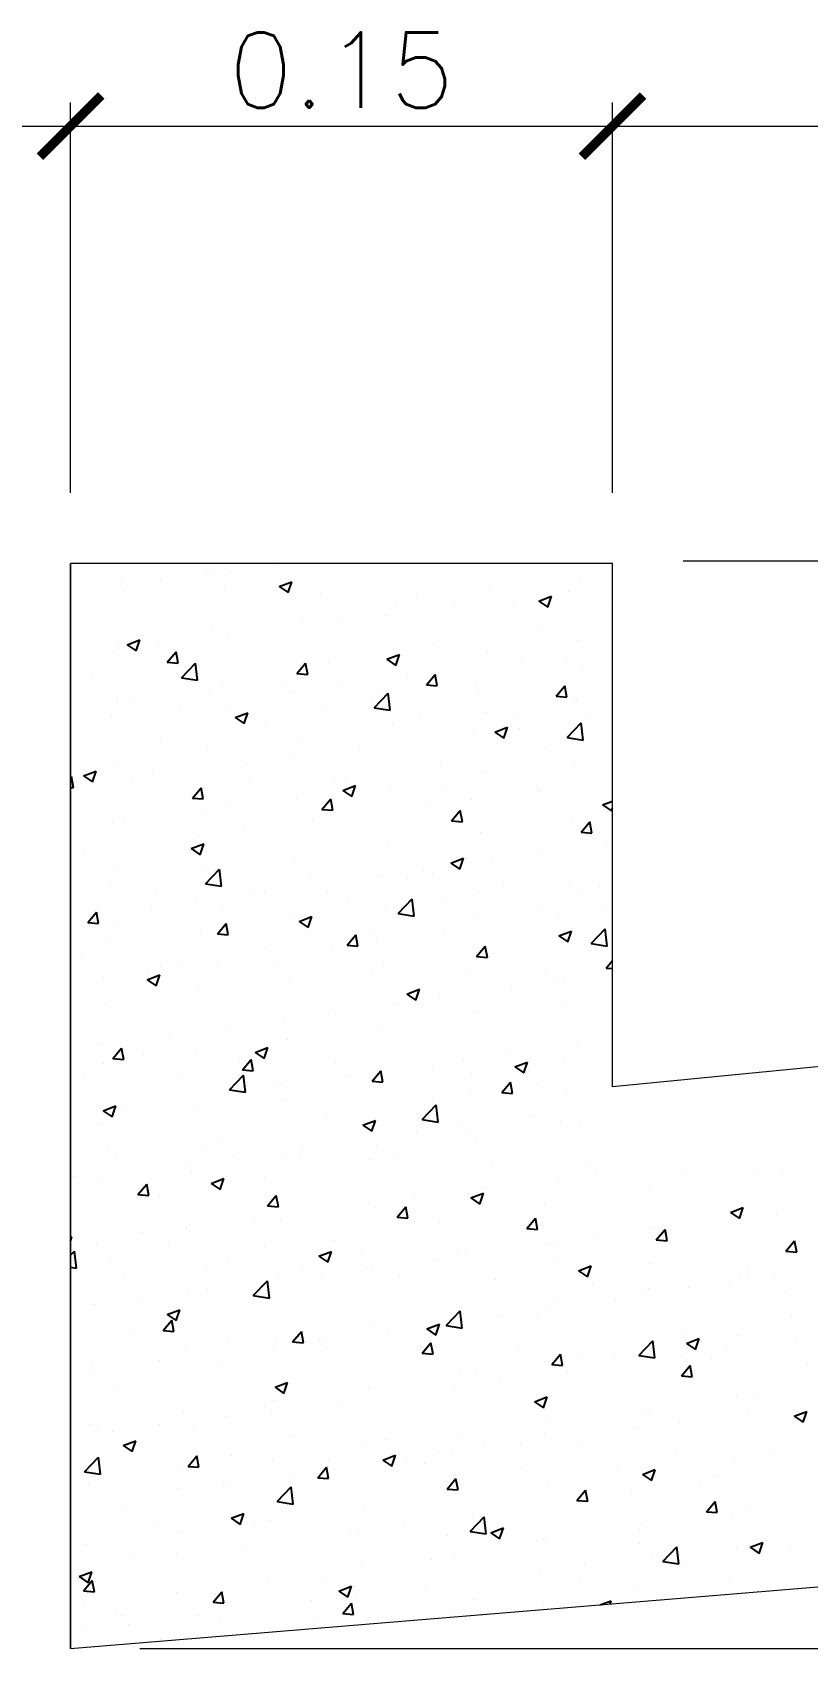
# Model space of a CAD drawing. Header units: millimetres. Extents: x 607619 to 1211550, y 1310734 to 2622648.
# Drawn here: x 607640.32 to 607649.81, y 1310925.88 to 1310945.66 of the extents above; entities that cross this region are included whole.
import ezdxf

# ---------------------------------------------------------------- set-up
doc = ezdxf.new("R2010")
doc.units = ezdxf.units.MM
doc.layers.add('B', color=3, linetype='Continuous')
doc.layers.add('Tubería A-Pluvial', color=7, linetype='Continuous')
doc.styles.add('ROMANS', font='ROMANS', dxfattribs={"height": 0.2})

# ---------------------------------------------------------------- blocks, each defined once
blk = doc.blocks.new('_ArchTick')
at = {"color": 0, "linetype": 'ByBlock', "const_width": 0.15}
blk.add_lwpolyline([(-0.5, -0.5), (0.5, 0.5)], dxfattribs=at)
blk = doc.blocks.new('*X68')
at = {"color": 0}
for p, q in [((702.098, 380.255), (702.098, 380.255)), ((702.526, 380.521), (702.526, 380.521)), ((703.428, 380.352), (703.428, 380.352)), ((705.886, 380.754), (705.886, 380.754)), ((697.392, 379.817), (697.392, 379.817)), ((697.596, 379.351), (697.596, 379.351)), ((697.754, 379.633), (697.754, 379.633)), ((699.595, 379.926), (699.595, 379.926)), ((703.092, 379.407), (703.092, 379.407)), ((706.139, 379.575), (706.839, 379.844)), ((706.139, 379.575), (706.637, 379.24)), ((706.637, 379.239), (706.84, 379.843)), ((717.784, 379.286), (717.784, 379.286)), ((722.177, 379.301), (722.177, 379.301)), ((722.835, 379.926), (722.835, 379.926)), ((708.43, 379.182), (708.43, 379.182)), ((712.649, 378.582), (712.649, 378.582)), ((713.769, 378.956), (713.769, 378.956)), ((715.861, 378.469), (715.861, 378.469)), ((719.107, 378.73), (719.107, 378.73)), ((720.511, 378.774), (721.211, 379.043)), ((720.511, 378.774), (721.008, 378.439)), ((721.008, 378.438), (721.211, 379.042)), ((724.445, 378.505), (724.445, 378.505)), ((707.456, 377.832), (707.456, 377.832)), ((709.57, 377.641), (709.57, 377.641)), ((712.074, 377.971), (712.074, 377.971)), ((697.737, 376.35), (698.437, 376.619)), ((698.235, 376.014), (698.438, 376.618)), ((702.404, 377.192), (702.404, 377.192)), ((703.255, 376.81), (703.255, 376.81)), ((720.511, 377.388), (720.511, 377.388)), ((722.713, 376.598), (722.713, 376.598)), ((696.964, 375.982), (696.964, 375.982)), ((697.27, 376.488), (697.27, 376.488)), ((697.737, 376.35), (698.234, 376.014)), ((699.468, 376.311), (699.468, 376.311)), ((699.95, 375.394), (700.432, 375.968)), ((700.548, 375.341), (700.433, 375.968)), ((712.108, 375.549), (712.809, 375.818)), ((712.606, 375.213), (712.809, 375.817)), ((714.679, 376.387), (714.679, 376.387)), ((717.662, 375.957), (717.662, 375.957)), ((722.049, 375.686), (722.049, 375.686)), ((699.95, 375.394), (700.548, 375.341)), ((700.732, 374.526), (701.511, 375.337)), ((701.622, 374.387), (701.511, 375.337)), ((707.123, 374.766), (707.605, 375.341)), ((707.721, 374.713), (707.605, 375.34)), ((708.847, 375.386), (708.847, 375.386)), ((712.108, 375.549), (712.606, 375.213)), ((712.528, 375.253), (712.528, 375.253)), ((719.546, 375.357), (719.546, 375.357)), ((722.907, 375.193), (722.907, 375.193)), ((695.807, 374.523), (695.807, 374.523)), ((700.732, 374.526), (701.621, 374.388)), ((701.145, 374.297), (701.145, 374.297)), ((703.015, 374.385), (703.015, 374.385)), ((706.483, 374.072), (706.483, 374.072)), ((707.123, 374.766), (707.721, 374.714)), ((707.334, 374.503), (707.334, 374.503)), ((709.443, 374.027), (709.443, 374.027)), ((713.23, 374.525), (713.23, 374.525)), ((714.296, 374.138), (714.778, 374.713)), ((714.296, 374.138), (714.893, 374.086)), ((714.894, 374.086), (714.778, 374.712)), ((717.075, 374.192), (717.075, 374.192)), ((721.468, 373.511), (721.95, 374.086)), ((722.066, 373.458), (721.95, 374.085)), ((697.148, 373.159), (697.148, 373.159)), ((697.183, 373.384), (697.183, 373.384)), ((697.915, 373.179), (697.915, 373.179)), ((702.283, 373.863), (702.283, 373.863)), ((706.94, 373.697), (706.94, 373.697)), ((711.243, 373.191), (711.243, 373.191)), ((711.405, 372.87), (712.183, 373.682)), ((711.821, 373.846), (711.821, 373.846)), ((712.294, 372.732), (712.184, 373.682)), ((717.159, 373.62), (717.159, 373.62)), ((721.468, 373.511), (722.066, 373.459)), ((722.498, 373.395), (722.498, 373.395)), ((722.592, 373.269), (722.592, 373.269)), ((696.837, 372.367), (696.837, 372.367)), ((700.624, 372.866), (700.624, 372.866)), ((703.253, 372.954), (703.253, 372.954)), ((703.706, 372.324), (704.406, 372.592)), ((703.706, 372.324), (704.204, 371.988)), ((704.204, 371.988), (704.407, 372.592)), ((705.411, 372.19), (705.411, 372.19)), ((708.592, 372.728), (708.592, 372.728)), ((711.405, 372.87), (712.294, 372.733)), ((713.93, 372.503), (713.93, 372.503)), ((717.541, 372.628), (717.541, 372.628)), ((719.268, 372.277), (719.268, 372.277)), ((723.206, 372.241), (723.206, 372.241)), ((712.406, 371.924), (712.406, 371.924)), ((716.915, 371.413), (716.915, 371.413)), ((718.077, 371.523), (718.778, 371.792)), ((718.077, 371.523), (718.575, 371.187)), ((718.575, 371.187), (718.778, 371.791)), ((719.419, 371.742), (719.419, 371.742)), ((722.077, 371.215), (722.856, 372.027)), ((722.077, 371.215), (722.966, 371.077)), ((722.967, 371.077), (722.856, 372.027)), ((699.579, 371.189), (699.579, 371.189)), ((702.161, 370.534), (702.161, 370.534)), ((707.212, 371.175), (707.212, 371.175)), ((710.6, 370.581), (710.6, 370.581)), ((720.894, 370.692), (720.894, 370.692)), ((697.027, 369.83), (697.027, 369.83)), ((704.309, 369.753), (704.309, 369.753)), ((706.812, 370.083), (706.812, 370.083)), ((715.062, 369.691), (715.062, 369.691)), ((722.47, 369.94), (722.47, 369.94)), ((694.592, 369.008), (694.647, 369.074)), ((694.763, 368.446), (694.648, 369.073)), ((695.304, 369.098), (696.004, 369.367)), ((695.304, 369.098), (695.801, 368.763)), ((695.802, 368.762), (696.004, 369.367)), ((697.993, 368.922), (697.993, 368.922)), ((699.155, 369.214), (699.155, 369.214)), ((704.494, 368.988), (704.494, 368.988)), ((709.23, 368.69), (709.23, 368.69)), ((709.675, 368.297), (710.375, 368.566)), ((709.832, 368.763), (709.832, 368.763)), ((710.173, 367.961), (710.376, 368.566)), ((712.285, 368.595), (712.285, 368.595)), ((715.17, 368.537), (715.17, 368.537)), ((717.419, 369.299), (717.419, 369.299)), ((694.592, 368.462), (694.763, 368.447)), ((701.338, 367.872), (701.82, 368.446)), ((701.338, 367.872), (701.936, 367.819)), ((701.936, 367.819), (701.82, 368.446)), ((703.398, 367.689), (703.398, 367.689)), ((707.091, 367.846), (707.091, 367.846)), ((708.51, 367.244), (708.993, 367.819)), ((709.108, 367.191), (708.993, 367.818)), ((709.675, 368.297), (710.173, 367.962)), ((716.788, 367.798), (716.788, 367.798)), ((720.508, 368.312), (720.508, 368.312)), ((720.575, 368.297), (720.575, 368.297)), ((724.047, 367.497), (724.592, 367.706)), ((702.04, 367.205), (702.04, 367.205)), ((708.51, 367.244), (709.108, 367.192)), ((714.285, 367.469), (714.285, 367.469)), ((715.683, 366.617), (716.165, 367.191)), ((716.281, 366.564), (716.165, 367.191)), ((724.047, 367.497), (724.544, 367.161)), ((724.544, 367.16), (724.592, 367.304)), ((696.905, 366.501), (696.905, 366.501)), ((697.567, 366.688), (697.567, 366.688)), ((704.182, 366.139), (704.182, 366.139)), ((707.969, 366.637), (707.969, 366.637)), ((715.683, 366.617), (716.281, 366.564)), ((717.297, 365.971), (717.297, 365.971)), ((722.348, 366.611), (722.348, 366.611)), ((722.856, 365.989), (723.338, 366.564)), ((722.856, 365.989), (723.453, 365.937)), ((723.454, 365.936), (723.338, 366.563)), ((695.363, 364.977), (695.363, 364.977)), ((701.273, 365.072), (701.973, 365.341)), ((701.273, 365.072), (701.77, 364.737)), ((701.678, 365.809), (701.678, 365.809)), ((701.771, 364.736), (701.973, 365.34)), ((712.163, 365.266), (712.163, 365.266)), ((724.26, 365.184), (724.26, 365.184)), ((697.208, 364.104), (697.208, 364.104)), ((706.969, 364.517), (706.969, 364.517)), ((715.644, 364.271), (716.344, 364.54)), ((715.644, 364.271), (716.142, 363.936)), ((716.142, 363.935), (716.345, 364.539)), ((717.945, 364.353), (717.945, 364.353)), ((720.481, 364.726), (720.481, 364.726)), ((696.784, 363.172), (696.784, 363.172)), ((701.918, 363.876), (701.918, 363.876)), ((702.058, 363.129), (702.837, 363.941)), ((702.546, 363.879), (702.546, 363.879)), ((702.948, 362.991), (702.837, 363.941)), ((707.884, 363.653), (707.884, 363.653)), ((711.654, 363.524), (711.654, 363.524)), ((713.223, 363.427), (713.223, 363.427)), ((714.157, 363.854), (714.157, 363.854)), ((714.649, 363.724), (714.649, 363.724)), ((718.561, 363.202), (718.561, 363.202)), ((722.227, 363.282), (722.227, 363.282)), ((699.316, 362.761), (699.316, 362.761)), ((702.058, 363.129), (702.947, 362.991)), ((704.655, 362.535), (704.655, 362.535)), ((705.338, 362.693), (705.338, 362.693)), ((708.817, 362.723), (708.817, 362.723)), ((709.993, 362.31), (709.993, 362.31)), ((712.73, 361.474), (713.509, 362.286)), ((713.62, 361.336), (713.509, 362.285)), ((717.176, 362.642), (717.176, 362.642)), ((722.877, 362.53), (722.877, 362.53)), ((723.899, 362.976), (723.899, 362.976)), ((695.553, 360.977), (696.035, 361.552)), ((696.151, 360.924), (696.035, 361.551)), ((699.048, 361.865), (699.048, 361.865)), ((701.551, 362.194), (701.551, 362.194)), ((702.986, 361.722), (702.986, 361.722)), ((712.041, 361.938), (712.041, 361.938)), ((712.73, 361.474), (713.62, 361.336)), ((715.331, 362.084), (715.331, 362.084)), ((717.045, 361.529), (717.045, 361.529)), ((720.669, 361.859), (720.669, 361.859)), ((724.133, 361.57), (724.133, 361.57)), ((695.553, 360.977), (696.15, 360.925)), ((697.154, 360.721), (697.154, 360.721)), ((701.796, 360.548), (701.796, 360.548)), ((702.725, 360.35), (703.207, 360.924)), ((703.323, 360.297), (703.208, 360.924)), ((706.848, 361.188), (706.848, 361.188)), ((707.242, 361.046), (707.942, 361.315)), ((707.242, 361.046), (707.739, 360.71)), ((707.74, 360.71), (707.943, 361.314)), ((711.214, 360.528), (711.214, 360.528)), ((721.613, 360.245), (722.314, 360.514)), ((721.629, 361.24), (721.629, 361.24)), ((722.111, 359.909), (722.314, 360.513)), ((723.403, 359.819), (724.182, 360.631)), ((724.292, 359.68), (724.182, 360.63)), ((696.662, 359.843), (696.662, 359.843)), ((702.725, 360.35), (703.323, 360.297)), ((709.023, 359.58), (709.023, 359.58)), ((709.898, 359.722), (710.38, 360.297)), ((709.898, 359.722), (710.496, 359.67)), ((710.496, 359.669), (710.38, 360.296)), ((711.527, 359.91), (711.527, 359.91)), ((715.314, 360.409), (715.314, 360.409)), ((717.071, 359.095), (717.553, 359.669)), ((717.669, 359.042), (717.553, 359.669)), ((721.613, 360.245), (722.111, 359.91)), ((722.105, 359.953), (722.105, 359.953)), ((723.403, 359.819), (724.292, 359.681)), ((695.218, 359.021), (695.218, 359.021)), ((700.557, 358.795), (700.557, 358.795)), ((702.708, 358.749), (702.708, 358.749)), ((705.382, 359.527), (705.382, 359.527)), ((717.054, 359.313), (717.054, 359.313)), ((717.071, 359.095), (717.668, 359.042)), ((724.243, 358.467), (724.592, 358.883)), ((696.417, 357.921), (696.417, 357.921)), ((698.84, 357.821), (699.54, 358.089)), ((698.84, 357.821), (699.337, 357.485)), ((698.92, 358.25), (698.92, 358.25)), ((699.338, 357.485), (699.54, 358.089)), ((699.55, 358.526), (699.55, 358.526)), ((705.895, 358.57), (705.895, 358.57)), ((706.726, 357.859), (706.726, 357.859)), ((711.233, 358.344), (711.233, 358.344)), ((711.92, 358.609), (711.92, 358.609)), ((716.571, 358.119), (716.571, 358.119)), ((720.864, 358.029), (720.864, 358.029)), ((721.91, 357.893), (721.91, 357.893)), ((724.243, 358.467), (724.592, 358.437)), ((701.675, 357.219), (701.675, 357.219)), ((713.211, 357.02), (713.911, 357.289)), ((713.211, 357.02), (713.709, 356.684)), ((713.709, 356.684), (713.912, 357.288)), ((715.033, 357.028), (715.033, 357.028)), ((718.999, 357.296), (718.999, 357.296)), ((721.502, 357.625), (721.502, 357.625)), ((696.54, 356.515), (696.54, 356.515)), ((709.201, 356.027), (709.201, 356.027)), ((712.683, 356.464), (712.683, 356.464)), ((721.984, 356.624), (721.984, 356.624)), ((706.392, 355.636), (706.392, 355.636)), ((708.896, 355.966), (708.896, 355.966)), ((711.798, 355.28), (711.798, 355.28)), ((716.933, 355.984), (716.933, 355.984)), ((696.29, 354.306), (696.29, 354.306)), ((700.077, 354.805), (700.077, 354.805)), ((703.369, 355.026), (703.369, 355.026)), ((706.604, 354.53), (706.604, 354.53)), ((696.94, 353.455), (697.422, 354.03)), ((696.94, 353.455), (697.538, 353.403)), ((697.538, 353.402), (697.423, 354.029)), ((697.537, 354.025), (697.537, 354.025)), ((698.609, 353.685), (698.609, 353.685)), ((701.553, 353.89), (701.553, 353.89)), ((703.948, 353.46), (703.948, 353.46)), ((704.113, 352.828), (704.595, 353.402)), ((704.711, 352.775), (704.595, 353.402)), ((704.809, 353.794), (705.509, 354.063)), ((704.809, 353.794), (705.306, 353.459)), ((705.307, 353.458), (705.509, 354.063)), ((716.368, 353.352), (716.368, 353.352)), ((718.871, 353.681), (718.871, 353.681)), ((722.659, 354.18), (722.659, 354.18)), ((695.38, 352.568), (695.38, 352.568)), ((696.419, 353.186), (696.419, 353.186)), ((703.384, 351.733), (704.163, 352.545)), ((704.113, 352.828), (704.711, 352.775)), ((704.273, 351.594), (704.163, 352.544)), ((709.286, 353.234), (709.286, 353.234)), ((710.052, 352.52), (710.052, 352.52)), ((711.285, 352.2), (711.768, 352.775)), ((711.883, 352.147), (711.768, 352.774)), ((714.624, 353.009), (714.624, 353.009)), ((716.811, 352.655), (716.811, 352.655)), ((719.18, 352.994), (719.88, 353.262)), ((719.18, 352.994), (719.678, 352.658)), ((719.678, 352.657), (719.881, 353.262)), ((719.962, 352.783), (719.962, 352.783)), ((721.862, 353.295), (721.862, 353.295)), ((700.718, 352.342), (700.718, 352.342)), ((703.384, 351.733), (704.273, 351.595)), ((703.762, 351.692), (703.762, 351.692)), ((706.056, 352.117), (706.056, 352.117)), ((706.265, 352.022), (706.265, 352.022)), ((711.285, 352.2), (711.883, 352.148)), ((711.394, 351.891), (711.394, 351.891)), ((711.677, 351.951), (711.677, 351.951)), ((716.732, 351.666), (716.732, 351.666)), ((718.458, 351.573), (718.94, 352.147)), ((718.458, 351.573), (719.056, 351.52)), ((719.056, 351.52), (718.94, 352.147)), ((720.452, 352.063), (720.452, 352.063)), ((696.407, 350.569), (697.107, 350.838)), ((696.904, 350.233), (697.107, 350.837)), ((697.446, 350.861), (697.446, 350.861)), ((706.483, 351.201), (706.483, 351.201)), ((714.056, 350.078), (714.835, 350.889)), ((714.62, 351.062), (714.62, 351.062)), ((714.946, 349.939), (714.835, 350.889)), ((722.071, 351.44), (722.071, 351.44)), ((696.297, 349.857), (696.297, 349.857)), ((696.407, 350.569), (696.904, 350.234)), ((701.432, 350.561), (701.432, 350.561)), ((708.788, 350.061), (708.788, 350.061)), ((710.778, 349.768), (711.478, 350.037)), ((710.778, 349.768), (711.275, 349.433)), ((711.276, 349.432), (711.478, 350.036)), ((714.056, 350.078), (714.945, 349.94)), ((716.241, 349.737), (716.241, 349.737)), ((720.028, 350.236), (720.028, 350.236)), ((721.74, 349.966), (721.74, 349.966)), ((722.848, 349.867), (722.848, 349.867)), ((702.956, 349.059), (702.956, 349.059)), ((713.737, 349.408), (713.737, 349.408)), ((716.689, 349.326), (716.689, 349.326)), ((717.016, 348.866), (717.016, 348.866)), ((696.62, 348.602), (696.62, 348.602)), ((697.124, 348.058), (697.124, 348.058)), ((701.958, 348.377), (701.958, 348.377)), ((703.634, 348.078), (703.634, 348.078)), ((707.296, 348.151), (707.296, 348.151)), ((707.422, 348.576), (707.422, 348.576)), ((711.555, 348.622), (711.555, 348.622)), ((701.131, 347.748), (701.131, 347.748)), ((701.31, 347.232), (701.31, 347.232)), ((706.361, 347.872), (706.361, 347.872)), ((711.184, 347.865), (711.184, 347.865)), ((712.634, 347.926), (712.634, 347.926)), ((717.973, 347.7), (717.973, 347.7)), ((723.311, 347.475), (723.311, 347.475)), ((723.713, 347.123), (723.713, 347.123)), ((728.649, 347.249), (728.649, 347.249)), ((732.499, 347.368), (732.499, 347.368)), ((694.816, 346.917), (694.816, 346.917)), ((696.176, 346.528), (696.176, 346.528)), ((698.328, 345.933), (698.81, 346.508)), ((698.926, 345.881), (698.81, 346.507)), ((702.376, 346.543), (703.076, 346.812)), ((702.376, 346.543), (702.873, 346.207)), ((702.873, 346.207), (703.076, 346.811)), ((705.352, 346.864), (705.352, 346.864)), ((717.397, 346.292), (717.397, 346.292)), ((721.619, 346.637), (721.619, 346.637)), ((726.667, 346.367), (726.667, 346.367)), ((733.987, 347.024), (733.987, 347.024)), ((698.328, 345.933), (698.925, 345.881)), ((699.52, 345.863), (699.52, 345.863)), ((705.5, 345.306), (705.982, 345.88)), ((705.5, 345.306), (706.098, 345.254)), ((706.098, 345.253), (705.983, 345.88)), ((711.107, 345.464), (711.107, 345.464)), ((711.433, 345.293), (711.433, 345.293)), ((712.673, 344.678), (713.155, 345.253)), ((713.271, 344.625), (713.155, 345.252)), ((713.61, 345.793), (713.61, 345.793)), ((716.568, 345.997), (716.568, 345.997)), ((716.747, 345.742), (717.447, 346.011)), ((716.747, 345.742), (717.244, 345.407)), ((717.245, 345.406), (717.447, 346.01)), ((720.835, 345.366), (720.835, 345.366)), ((704.791, 344.632), (704.791, 344.632)), ((706.24, 344.543), (706.24, 344.543)), ((712.673, 344.678), (713.271, 344.626)), ((715.003, 344.365), (715.003, 344.365)), ((719.846, 344.051), (720.328, 344.625)), ((720.444, 343.998), (720.328, 344.625)), ((731.118, 344.941), (731.819, 345.21)), ((731.118, 344.941), (731.616, 344.606)), ((731.616, 344.605), (731.819, 345.209)), ((731.825, 344.762), (731.825, 344.762)), ((733.688, 344.839), (733.688, 344.839)), ((694.592, 343.555), (694.674, 343.586)), ((694.592, 343.343), (694.674, 343.586)), ((694.672, 343.492), (694.672, 343.492)), ((698.5, 343.804), (698.5, 343.804)), ((701.004, 344.133), (701.004, 344.133)), ((701.188, 343.903), (701.188, 343.903)), ((719.846, 344.051), (720.443, 343.999)), ((723.586, 343.509), (723.586, 343.509)), ((726.691, 344.058), (726.691, 344.058)), ((727.018, 343.423), (727.5, 343.998)), ((727.373, 344.007), (727.373, 344.007)), ((727.616, 343.37), (727.501, 343.997)), ((694.592, 342.57), (694.816, 342.804)), ((694.927, 341.853), (694.816, 342.803)), ((696.054, 343.199), (696.054, 343.199)), ((700.011, 343.267), (700.011, 343.267)), ((705.349, 343.041), (705.349, 343.041)), ((708.345, 342.517), (709.045, 342.786)), ((708.843, 342.181), (709.045, 342.785)), ((709.171, 343.364), (709.171, 343.364)), ((710.687, 342.816), (710.687, 342.816)), ((716.025, 342.59), (716.025, 342.59)), ((716.446, 342.668), (716.446, 342.668)), ((721.082, 343.179), (721.082, 343.179)), ((721.497, 343.308), (721.497, 343.308)), ((727.018, 343.423), (727.616, 343.371)), ((734.191, 342.796), (734.673, 343.37)), ((734.191, 342.796), (734.788, 342.743)), ((734.789, 342.743), (734.673, 343.37)), ((694.592, 341.906), (694.926, 341.854)), ((696.781, 342.149), (696.781, 342.149)), ((702.119, 341.924), (702.119, 341.924)), ((703.339, 342.363), (703.339, 342.363)), ((707.457, 341.698), (707.457, 341.698)), ((708.345, 342.517), (708.842, 342.181)), ((710.979, 341.849), (710.979, 341.849)), ((711.312, 341.964), (711.312, 341.964)), ((714.767, 342.348), (714.767, 342.348)), ((721.364, 342.365), (721.364, 342.365)), ((722.716, 341.716), (723.416, 341.985)), ((722.716, 341.716), (723.214, 341.38)), ((723.214, 341.38), (723.417, 341.984)), ((726.702, 342.139), (726.702, 342.139)), ((732.04, 341.914), (732.04, 341.914)), ((697.508, 341.362), (697.508, 341.362)), ((704.71, 340.337), (705.488, 341.148)), ((705.599, 340.198), (705.489, 341.148)), ((706.118, 341.214), (706.118, 341.214)), ((708.476, 341.519), (708.476, 341.519)), ((712.796, 341.473), (712.796, 341.473)), ((718.134, 341.247), (718.134, 341.247)), ((723.472, 341.021), (723.472, 341.021)), ((728.81, 340.796), (728.81, 340.796)), ((731.058, 340.895), (731.058, 340.895)), ((731.704, 341.433), (731.704, 341.433)), ((732.086, 341.402), (732.086, 341.402)), ((733.561, 341.224), (733.561, 341.224)), ((698.373, 340.189), (698.373, 340.189)), ((701.067, 340.574), (701.067, 340.574)), ((702.16, 340.688), (702.16, 340.688)), ((704.71, 340.337), (705.599, 340.199)), ((721.376, 339.979), (721.376, 339.979)), ((724.742, 340.063), (724.742, 340.063)), ((726.254, 340.401), (726.254, 340.401)), ((726.569, 340.729), (726.569, 340.729)), ((734.148, 340.57), (734.148, 340.57)), ((695.87, 339.86), (695.87, 339.86)), ((695.932, 339.87), (695.932, 339.87)), ((699.943, 339.291), (700.643, 339.56)), ((699.943, 339.291), (700.44, 338.956)), ((700.44, 338.955), (700.643, 339.56)), ((715.382, 338.681), (716.161, 339.493)), ((716.272, 338.543), (716.161, 339.493)), ((716.325, 339.339), (716.325, 339.339)), ((718.451, 339.235), (718.451, 339.235)), ((720.422, 339.4), (720.422, 339.4)), ((720.955, 339.565), (720.955, 339.565)), ((734.482, 339.206), (734.482, 339.206)), ((698.021, 338.184), (698.021, 338.184)), ((699.715, 338.411), (700.197, 338.986)), ((699.715, 338.411), (700.313, 338.359)), ((700.313, 338.359), (700.198, 338.985)), ((706.888, 337.784), (707.37, 338.358)), ((707.486, 337.731), (707.37, 338.358)), ((711.19, 338.635), (711.19, 338.635)), ((712.136, 338.403), (712.136, 338.403)), ((714.314, 338.491), (715.014, 338.759)), ((714.314, 338.491), (714.811, 338.155)), ((714.59, 338.399), (714.59, 338.399)), ((714.812, 338.154), (715.014, 338.759)), ((715.382, 338.681), (716.271, 338.543)), ((728.65, 338.205), (728.65, 338.205)), ((731.582, 338.104), (731.582, 338.104)), ((700.945, 337.245), (700.945, 337.245)), ((703.359, 337.958), (703.359, 337.958)), ((705.845, 337.575), (705.845, 337.575)), ((705.996, 337.885), (705.996, 337.885)), ((706.888, 337.784), (707.486, 337.732)), ((708.349, 337.905), (708.349, 337.905)), ((708.698, 337.733), (708.698, 337.733)), ((708.758, 337.398), (708.758, 337.398)), ((714.036, 337.507), (714.036, 337.507)), ((714.06, 337.156), (714.543, 337.731)), ((714.658, 337.104), (714.543, 337.73)), ((719.374, 337.282), (719.374, 337.282)), ((722.818, 337.204), (722.818, 337.204)), ((726.054, 337.026), (726.833, 337.838)), ((726.448, 337.4), (726.448, 337.4)), ((726.944, 336.888), (726.833, 337.837)), ((728.685, 337.69), (729.385, 337.958)), ((728.685, 337.69), (729.183, 337.354)), ((729.183, 337.354), (729.386, 337.958)), ((730.93, 337.28), (730.93, 337.28)), ((734.718, 337.779), (734.718, 337.779)), ((695.811, 336.541), (695.811, 336.541)), ((699.53, 336.744), (699.53, 336.744)), ((702.927, 336.397), (702.927, 336.397)), ((714.06, 337.156), (714.658, 337.104)), ((721.233, 336.529), (721.715, 337.103)), ((721.233, 336.529), (721.831, 336.477)), ((721.254, 336.65), (721.254, 336.65)), ((721.831, 336.476), (721.715, 337.103)), ((724.712, 337.056), (724.712, 337.056)), ((726.054, 337.026), (726.944, 336.888)), ((728.406, 335.901), (728.888, 336.476)), ((728.427, 336.95), (728.427, 336.95)), ((729.004, 335.848), (728.888, 336.475)), ((730.05, 336.831), (730.05, 336.831)), ((735.389, 336.605), (735.389, 336.605)), ((695.742, 336.245), (695.742, 336.245)), ((705.912, 335.265), (706.612, 335.534)), ((706.409, 334.929), (706.612, 335.533)), ((716.203, 336.01), (716.203, 336.01)), ((716.986, 336.203), (716.986, 336.203)), ((718.324, 335.62), (718.324, 335.62)), ((722.111, 336.119), (722.111, 336.119)), ((728.406, 335.901), (729.003, 335.849)), ((697.095, 335.396), (697.095, 335.396)), ((705.875, 334.556), (705.875, 334.556)), ((705.912, 335.265), (706.409, 334.93)), ((711.069, 335.306), (711.069, 335.306)), ((711.155, 335.202), (711.155, 335.202)), ((715.821, 335.291), (715.821, 335.291)), ((720.283, 334.464), (720.983, 334.733)), ((720.781, 334.128), (720.983, 334.733)), ((731.461, 334.775), (731.461, 334.775)), ((732.469, 334.706), (732.469, 334.706)), ((700.824, 333.916), (700.824, 333.916)), ((703.214, 333.631), (703.214, 333.631)), ((705.323, 334.201), (705.323, 334.201)), ((705.718, 333.961), (705.718, 333.961)), ((709.505, 334.459), (709.505, 334.459)), ((720.283, 334.464), (720.78, 334.129)), ((726.326, 334.071), (726.326, 334.071)), ((726.637, 333.704), (726.637, 333.704)), ((732.087, 333.835), (732.087, 333.835)), ((734.654, 333.663), (735.354, 333.932)), ((734.654, 333.663), (735.152, 333.328)), ((735.152, 333.327), (735.355, 333.932)), ((695.689, 333.212), (695.689, 333.212)), ((696.074, 333.074), (696.074, 333.074)), ((696.899, 332.8), (696.899, 332.8)), ((699.491, 333.2), (699.491, 333.2)), ((701.412, 332.848), (701.412, 332.848)), ((721.132, 333.321), (721.132, 333.321)), ((725.796, 333.006), (725.796, 333.006)), ((728.3, 333.336), (728.3, 333.336)), ((697.509, 332.04), (698.21, 332.309)), ((697.509, 332.04), (698.007, 331.704)), ((698.007, 331.704), (698.21, 332.308)), ((706.75, 332.623), (706.75, 332.623)), ((710.947, 331.977), (710.947, 331.977)), ((712.088, 332.397), (712.088, 332.397)), ((716.081, 332.681), (716.081, 332.681)), ((717.427, 332.172), (717.427, 332.172)), ((719.481, 332.175), (719.481, 332.175)), ((720.806, 332.703), (720.806, 332.703)), ((722.765, 331.946), (722.765, 331.946)), ((695.363, 330.595), (696.142, 331.407)), ((696.253, 330.457), (696.142, 331.407)), ((698.182, 331.731), (698.182, 331.731)), ((701.103, 330.89), (701.585, 331.464)), ((701.701, 330.837), (701.585, 331.464)), ((703.521, 331.505), (703.521, 331.505)), ((705.753, 331.227), (705.753, 331.227)), ((708.859, 331.28), (708.859, 331.28)), ((711.881, 331.239), (712.581, 331.508)), ((711.881, 331.239), (712.378, 330.904)), ((712.378, 330.903), (712.581, 331.507)), ((713.19, 331.347), (713.19, 331.347)), ((714.197, 331.054), (714.197, 331.054)), ((714.974, 331.702), (714.974, 331.702)), ((715.693, 331.676), (715.693, 331.676)), ((728.103, 331.721), (728.103, 331.721)), ((731.339, 331.446), (731.339, 331.446)), ((733.441, 331.495), (733.441, 331.495)), ((695.363, 330.595), (696.252, 330.457)), ((700.702, 330.587), (700.702, 330.587)), ((701.103, 330.89), (701.701, 330.837)), ((706.875, 330.515), (706.875, 330.515)), ((708.275, 330.262), (708.757, 330.837)), ((708.275, 330.262), (708.873, 330.21)), ((708.873, 330.209), (708.758, 330.836)), ((709.142, 330.701), (709.142, 330.701)), ((715.448, 329.634), (715.93, 330.209)), ((716.046, 329.582), (715.93, 330.208)), ((719.535, 330.828), (719.535, 330.828)), ((724.873, 330.603), (724.873, 330.603)), ((726.205, 330.742), (726.205, 330.742)), ((726.252, 330.438), (726.952, 330.707)), ((726.252, 330.438), (726.749, 330.103)), ((726.75, 330.102), (726.952, 330.706)), ((730.212, 330.377), (730.212, 330.377)), ((695.568, 329.883), (695.568, 329.883)), ((700.584, 329.687), (700.584, 329.687)), ((703.087, 330.017), (703.087, 330.017)), ((703.31, 329.7), (703.31, 329.7)), ((706.035, 328.94), (706.814, 329.752)), ((706.925, 328.802), (706.814, 329.751)), ((715.448, 329.634), (716.046, 329.582)), ((715.96, 329.352), (715.96, 329.352)), ((721.011, 329.992), (721.011, 329.992)), ((722.621, 329.007), (723.103, 329.581)), ((723.219, 328.954), (723.103, 329.581)), ((725.669, 329.392), (725.669, 329.392)), ((729.456, 329.89), (729.456, 329.89)), ((697.478, 328.699), (697.478, 328.699)), ((703.479, 328.014), (704.179, 328.283)), ((703.976, 327.678), (704.179, 328.282)), ((706.035, 328.94), (706.925, 328.802)), ((710.825, 328.648), (710.825, 328.648)), ((722.621, 329.007), (723.218, 328.955)), ((723.166, 329.062), (723.166, 329.062)), ((729.793, 328.379), (730.275, 328.954)), ((729.793, 328.379), (730.391, 328.327)), ((730.391, 328.327), (730.276, 328.953)), ((732.056, 328.739), (732.056, 328.739)), ((699.423, 327.765), (699.423, 327.765)), ((703.479, 328.014), (703.976, 327.678)), ((704.761, 327.54), (704.761, 327.54)), ((705.632, 327.898), (705.632, 327.898)), ((710.559, 327.403), (710.559, 327.403)), ((713.063, 327.732), (713.063, 327.732)), ((716.708, 327.285), (717.487, 328.097)), ((716.85, 328.231), (716.85, 328.231)), ((717.597, 327.147), (717.487, 328.096)), ((717.85, 327.213), (718.55, 327.482)), ((718.347, 326.877), (718.55, 327.481)), ((726.083, 327.413), (726.083, 327.413)), ((726.225, 327.738), (726.225, 327.738)), ((731.217, 328.117), (731.217, 328.117)), ((695.446, 326.554), (695.446, 326.554)), ((700.58, 327.258), (700.58, 327.258)), ((704.244, 326.571), (704.244, 326.571)), ((710.099, 327.314), (710.099, 327.314)), ((715.437, 327.089), (715.437, 327.089)), ((716.708, 327.285), (717.597, 327.147)), ((717.85, 327.213), (718.347, 326.877)), ((720.393, 326.737), (720.393, 326.737)), ((720.775, 326.863), (720.775, 326.863)), ((720.889, 326.663), (720.889, 326.663)), ((726.114, 326.637), (726.114, 326.637)), ((732.221, 326.412), (732.921, 326.681)), ((732.719, 326.076), (732.922, 326.68)), ((733.141, 326.778), (733.141, 326.778)), ((734.453, 326.543), (734.453, 326.543)), ((697.953, 325.743), (697.953, 325.743)), ((700.456, 326.073), (700.456, 326.073)), ((714.561, 325.736), (714.561, 325.736)), ((715.838, 326.023), (715.838, 326.023)), ((726.826, 325.946), (726.826, 325.946)), ((727.38, 325.63), (728.159, 326.442)), ((727.38, 325.63), (728.269, 325.492)), ((728.27, 325.491), (728.159, 326.441)), ((731.452, 326.412), (731.452, 326.412)), ((732.221, 326.412), (732.719, 326.076)), ((695.076, 324.788), (695.776, 325.057)), ((695.076, 324.788), (695.574, 324.453)), ((695.574, 324.452), (695.777, 325.057)), ((708.729, 324.735), (708.729, 324.735)), ((710.704, 325.319), (710.704, 325.319)), ((720.535, 325.118), (720.535, 325.118)), ((723.038, 325.448), (723.038, 325.448)), ((728.621, 325.542), (728.621, 325.542)), ((731.096, 324.788), (731.096, 324.788)), ((695.318, 323.995), (695.8, 324.57)), ((695.318, 323.995), (695.915, 323.943)), ((695.916, 323.942), (695.8, 324.569)), ((700.459, 323.929), (700.459, 323.929)), ((702.49, 323.368), (702.972, 323.942)), ((703.088, 323.315), (702.973, 323.942)), ((705.51, 324.569), (705.51, 324.569)), ((709.448, 323.988), (710.148, 324.256)), ((709.448, 323.988), (709.945, 323.652)), ((709.945, 323.651), (710.148, 324.256)), ((710.432, 323.788), (710.432, 323.788)), ((714.219, 324.287), (714.219, 324.287)), ((722.789, 324.541), (722.789, 324.541)), ((725.961, 324.084), (725.961, 324.084)), ((695.324, 323.225), (695.324, 323.225)), ((702.49, 323.368), (703.088, 323.315)), ((702.897, 323.734), (702.897, 323.734)), ((707.929, 323.458), (707.929, 323.458)), ((709.663, 322.74), (710.145, 323.315)), ((710.261, 322.687), (710.145, 323.314)), ((716.957, 323.54), (716.957, 323.54)), ((720.768, 323.335), (720.768, 323.335)), ((723.907, 323.221), (724.519, 323.455)), ((724.456, 323.266), (724.519, 323.455)), ((697.065, 322.733), (697.065, 322.733)), ((697.475, 322.655), (697.475, 322.655)), ((697.826, 322.128), (697.826, 322.128)), ((701.613, 322.627), (701.613, 322.627)), ((702.813, 322.43), (702.813, 322.43)), ((708.152, 322.204), (708.152, 322.204)), ((709.663, 322.74), (710.261, 322.688)), ((711.125, 322.539), (711.125, 322.539)), ((715.717, 322.694), (715.717, 322.694)), ((717.308, 322.676), (717.318, 322.687)), ((717.32, 322.677), (717.318, 322.687)), ((695.322, 321.799), (695.322, 321.799)), ((699.584, 321.312), (699.584, 321.312))]:
    blk.add_line(p, q, dxfattribs=at)

msp = doc.modelspace()

# ---------------------------------------------------------------- linework, layer by layer
at = {"color": 7, "lineweight": 0}
msp.add_line((607640.792, 1310925.878), (607640.792, 1310939.158), dxfattribs=at)
at = {"layer": 'B', "color": 7, "lineweight": 0}
msp.add_lwpolyline([(607640.792, 1310939.158), (607640.792, 1310925.878), (607667.594, 1310928.089), (607667.594, 1310934.723), (607647.425, 1310932.751), (607647.425, 1310939.158)], close=True, dxfattribs=at)
at = {"layer": 'Tubería A-Pluvial', "color": 7, "lineweight": 0}
for p, q in [((607640.792, 1310940.022), (607640.792, 1310944.797)), ((607647.425, 1310940.038), (607647.425, 1310944.797)), ((607647.425, 1310940.022), (607647.425, 1310944.797)), ((607639.958, 1310944.509), (607647.425, 1310944.509)), ((607647.425, 1310944.509), (607668.177, 1310944.509)), ((607648.289, 1310939.191), (607675.7, 1310939.191)), ((607641.639, 1310925.878), (607675.7, 1310925.878))]:
    msp.add_line(p, q, dxfattribs=at)

# ---------------------------------------------------------------- block references
at = {"layer": 'B', "color": 7, "lineweight": 0, "xscale": 0.2211300000000629, "yscale": 0.2211300000000629, "zscale": 0.2211300000000629}
msp.add_blockref('*X68', (607487.196, 1310854.939), dxfattribs=at)
at = {"layer": 'Tubería A-Pluvial', "color": 7, "lineweight": 0, "xscale": 0.7488000000000001, "yscale": 0.7488000000000001, "zscale": 0.7488000000000001, "rotation": 180}
for p in [(607640.792, 1310944.509), (607647.425, 1310944.509)]:
    msp.add_blockref('_ArchTick', p, dxfattribs=at)
at = {"layer": 'Tubería A-Pluvial', "color": 7, "lineweight": 0, "xscale": 0.7488000000000001, "yscale": 0.7488000000000001, "zscale": 0.7488000000000001}
msp.add_blockref('_ArchTick', (607647.425, 1310944.509), dxfattribs=at)

# ---------------------------------------------------------------- texts
at = {"layer": 'Tubería A-Pluvial', "color": 7, "lineweight": 0, "insert": (607644.108, 1310945.195), "char_height": 0.9216, "attachment_point": 5, "style": 'ROMANS'}
msp.add_mtext('\\A1;0.15', dxfattribs=at)

doc.saveas('drawing.dxf')
